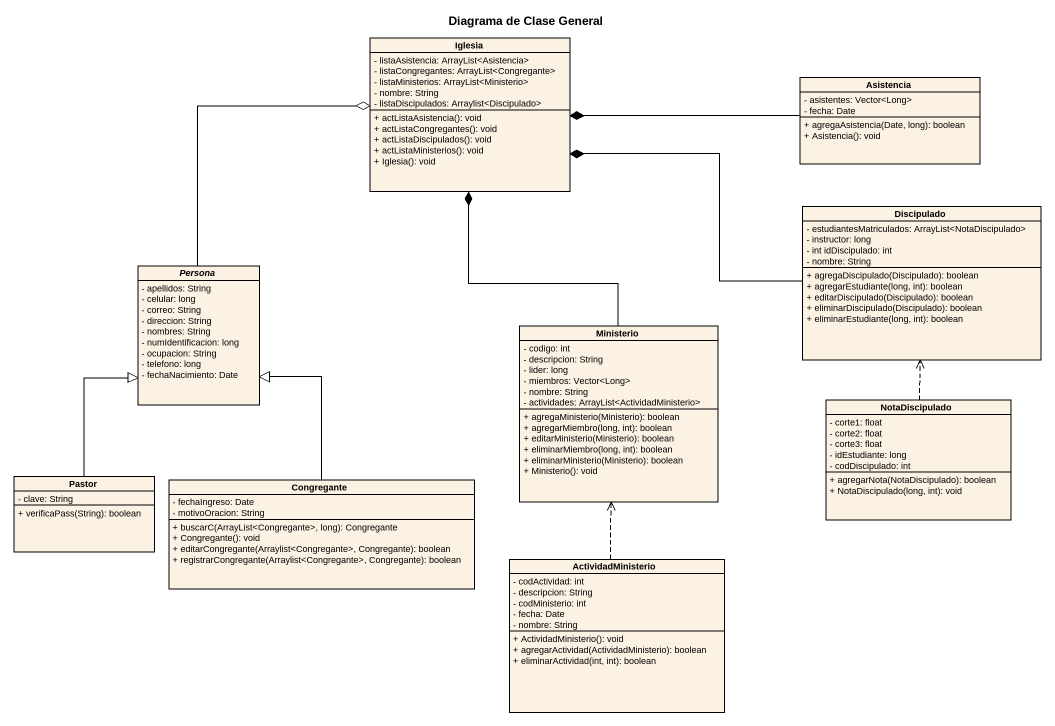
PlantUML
@startuml
title Diagrama de Clase General
hide circle
hide empty members
skinparam classAttributeIconSize 0
class Iglesia {
  - listaAsistencia: ArrayList<Asistencia>
  - listaCongregantes: ArrayList<Congregante>
  - listaMinisterios: ArrayList<Ministerio>
  - nombre: String
  - listaDiscipulados: Arraylist<Discipulado>
  + actListaAsistencia(): void
  + actListaCongregantes(): void
  + actListaDiscipulados(): void
  + actListaMinisterios(): void
  + Iglesia(): void
}
class Asistencia {
  - asistentes: Vector<Long>
  - fecha: Date
  + agregaAsistencia(Date, long): boolean
  + Asistencia(): void
}
class Discipulado {
  - estudiantesMatriculados: ArrayList<NotaDiscipulado>
  - instructor: long
  - int idDiscipulado: int
  - nombre: String
  + agregaDiscipulado(Discipulado): boolean
  + agregarEstudiante(long, int): boolean
  + editarDiscipulado(Discipulado): boolean
  + eliminarDiscipulado(Discipulado): boolean
  + eliminarEstudiante(long, int): boolean
}
abstract class Persona {
  - apellidos: String
  - celular: long
  - correo: String
  - direccion: String
  - nombres: String
  - numIdentificacion: long
  - ocupacion: String
  - telefono: long
  - fechaNacimiento: Date
}
class Ministerio {
  - codigo: int
  - descripcion: String
  - lider: long
  - miembros: Vector<Long>
  - nombre: String
  - actividades: ArrayList<ActividadMinisterio>
  + agregaMinisterio(Ministerio): boolean
  + agregarMiembro(long, int): boolean
  + editarMinisterio(Ministerio): boolean
  + eliminarMiembro(long, int): boolean
  + eliminarMinisterio(Ministerio): boolean
  + Ministerio(): void
}
class NotaDiscipulado {
  - corte1: float
  - corte2: float
  - corte3: float
  - idEstudiante: long
  - codDiscipulado: int
  + agregarNota(NotaDiscipulado): boolean
  + NotaDiscipulado(long, int): void
}
class Pastor {
  - clave: String
  + verificaPass(String): boolean
}
class Congregante {
  - fechaIngreso: Date
  - motivoOracion: String
  + buscarC(ArrayList<Congregante>, long): Congregante
  + Congregante(): void
  + editarCongregante(Arraylist<Congregante>, Congregante): boolean
  + registrarCongregante(Arraylist<Congregante>, Congregante): boolean
}
class ActividadMinisterio {
  - codActividad: int
  - descripcion: String
  - codMinisterio: int
  - fecha: Date
  - nombre: String
  + ActividadMinisterio(): void
  + agregarActividad(ActividadMinisterio): boolean
  + eliminarActividad(int, int): boolean
}
Asistencia -left-* Iglesia
Discipulado -left-* Iglesia
Persona -up-o Iglesia
Ministerio -up-* Iglesia
NotaDiscipulado .up.> Discipulado
Pastor -up-|> Persona
Congregante -up-|> Persona
ActividadMinisterio .up.> Ministerio
@enduml
